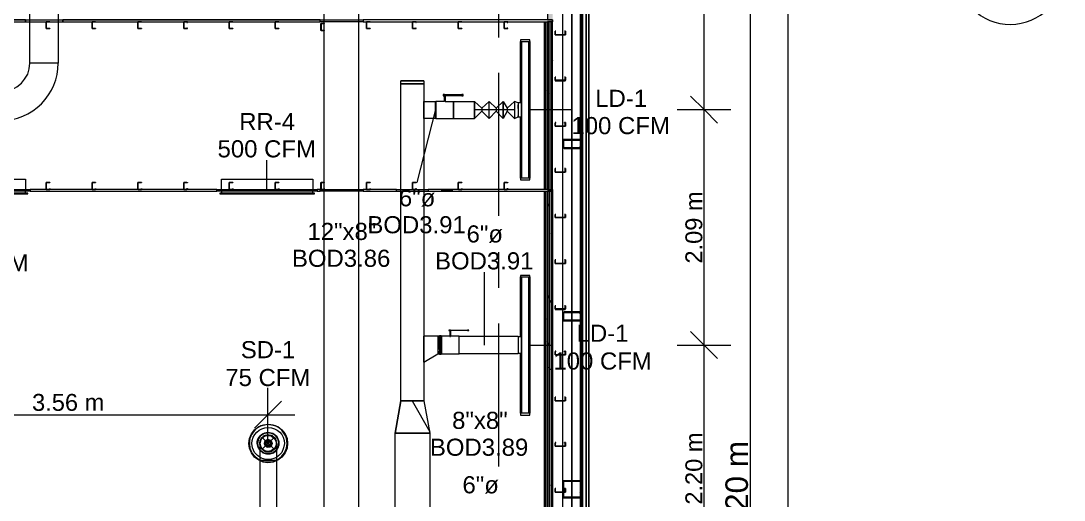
# Model space of a CAD drawing. Header units: metres. Extents: x -2 to 237, y -8 to 52.
# Drawn here: x 53.97 to 63.22, y 19.74 to 24 of the extents above; entities that cross this region are included whole.
import ezdxf

# ---------------------------------------------------------------- set-up
doc = ezdxf.new("R2010")
doc.units = ezdxf.units.M
doc.layers.add('HVAC - Ductos', color=5, linetype='Continuous', lineweight=0)
doc.layers.add('PDF3_Text', color=7, linetype='Continuous', lineweight=0)
doc.layers.add('PDF3_Geometry', color=7, linetype='Continuous', lineweight=0, true_color=0xaaaaaa)
doc.layers.add('PDF3_Solid Fills', color=7, linetype='Continuous', lineweight=0, true_color=0xffffff)
doc.styles.add('PDF Helvetica', font='')
doc.styles.get('PDF Helvetica').set_extended_font_data('Helvetica')

msp = doc.modelspace()

# ---------------------------------------------------------------- hatches: boundary and pattern name
at = {"layer": 'PDF3_Solid Fills', "lineweight": 0, "transparency": 33554559}
h = msp.add_hatch(color=256, dxfattribs=at)
h.paths.add_polyline_path([(58.6399, 35.7008), (58.6537, 35.7008), (58.6537, 47.8834), (58.6399, 47.8834)])
h.paths.add_polyline_path([(58.6399, 24.0086), (58.6537, 24.0086), (58.6537, 34.1699), (58.6399, 34.1699)])
h.paths.add_polyline_path([(58.6399, 22.5006), (58.6537, 22.5006), (58.6537, 23.9902), (58.6399, 23.9902)])
h.paths.add_polyline_path([(58.6537, 22.4869), (58.6399, 22.4869), (58.6399, 10.1851), (58.6537, 10.1851)])
h.paths.add_polyline_path([(58.6399, 34.1837), (58.6537, 34.1837), (58.6537, 35.6871), (58.6399, 35.6871)])
h = msp.add_hatch(color=256, dxfattribs=at)
h.paths.add_polyline_path([(58.6537, 35.7008), (58.6721, 35.7008), (58.6721, 47.8972), (58.6537, 47.8972)])
h.paths.add_polyline_path([(58.6537, 24.0086), (58.6721, 24.0086), (58.6721, 34.1699), (58.6537, 34.1699)])
h.paths.add_polyline_path([(58.6537, 22.5006), (58.6721, 22.5006), (58.6721, 23.9902), (58.6537, 23.9902)])
h.paths.add_polyline_path([(58.6721, 22.4869), (58.6537, 22.4869), (58.6537, 10.1714), (58.6721, 10.1714)])
h.paths.add_polyline_path([(58.6537, 34.1837), (58.6721, 34.1837), (58.6721, 35.6871), (58.6537, 35.6871)])
h = msp.add_hatch(color=256, dxfattribs=at)
h.paths.add_polyline_path([(58.6858, 35.7008), (58.6858, 47.9155), (58.6721, 47.9155), (58.6721, 35.7008)])
h.paths.add_polyline_path([(58.6858, 22.4869), (58.6721, 22.4869), (58.6721, 10.1576), (58.6858, 10.1576)])
h.paths.add_polyline_path([(58.6858, 23.9902), (58.6721, 23.9902), (58.6721, 22.5006), (58.6858, 22.5006)])
h.paths.add_polyline_path([(58.6858, 34.1699), (58.6721, 34.1699), (58.6721, 24.0086), (58.6858, 24.0086)])
h.paths.add_polyline_path([(58.6858, 35.6871), (58.6721, 35.6871), (58.6721, 34.1837), (58.6858, 34.1837)])
h = msp.add_hatch(color=256, dxfattribs=at)
h.paths.add_polyline_path([(58.7866, 22.8719), (58.9241, 22.8673), (58.9241, 22.8719)])
h.paths.add_polyline_path([(58.7821, 22.8765), (58.7866, 22.8719), (58.7866, 22.8765)])
h.paths.add_polyline_path([(58.7821, 22.9361), (58.7775, 22.9361), (58.7775, 22.8765)])
h.paths.add_polyline_path([(58.7821, 22.9452), (58.9333, 22.9406), (58.9333, 22.9452)])
h.paths.add_polyline_path([(58.9287, 22.8765), (58.9241, 22.8765), (58.9287, 22.8719)])
h.paths.add_polyline_path([(58.9333, 22.9361), (58.9287, 22.9361), (58.9287, 22.8765), (58.9333, 22.936)])
msp.add_hatch(color=256, dxfattribs=at).paths.add_polyline_path([(58.7775, 21.3457), (58.7821, 21.4052), (58.7866, 21.4098), (58.9241, 21.4098), (58.9287, 21.4052), (58.9241, 21.3457), (58.7821, 21.3411), (58.9287, 21.3365), (58.9287, 21.3411), (58.9333, 21.4097), (58.9333, 21.4098), (58.9287, 21.4144), (58.7821, 21.4144), (58.7775, 21.4098)])
h = msp.add_hatch(color=256, dxfattribs=at)
h.paths.add_polyline_path([(58.7866, 19.769), (58.9241, 19.7644), (58.9241, 19.769)])
h.paths.add_polyline_path([(58.7821, 19.7735), (58.7866, 19.769), (58.7866, 19.7735)])
h.paths.add_polyline_path([(58.7821, 19.9065), (58.7775, 19.9065), (58.7775, 19.7735)])
h.paths.add_polyline_path([(58.7821, 19.9156), (58.9333, 19.9111), (58.9333, 19.9156)])
h.paths.add_polyline_path([(58.9287, 19.7735), (58.9241, 19.7735), (58.9287, 19.769)])
h.paths.add_polyline_path([(58.9333, 19.9065), (58.9287, 19.9065), (58.9287, 19.7735), (58.9333, 19.9063)])

# ---------------------------------------------------------------- linework, layer by layer
at = {"layer": 'HVAC - Ductos', "color": 252, "lineweight": 0, "true_color": 0x939598}
for points in [[(60.0287, 10.4051), (60.0287, 11.6885), (60.0287, 13.0405), (60.0287, 14.7502), (60.0287, 16.7669), (60.0287, 18.9256), (60.0287, 21.121), (60.0287, 23.2111), (60.0287, 25.819), (60.0287, 28.019), (60.0287, 30.2145), (60.0287, 32.2129), (60.0287, 34.9629), (60.0287, 36.9658), (60.0287, 39.3492), (60.0287, 40.2154), (60.0287, 41.5996), (60.0287, 45.0418), (60.0287, 47.6818)], [(60.4412, 10.4051), (60.4412, 15.2405), (60.4412, 24.444), (60.4412, 33.6429), (60.4412, 42.8417), (60.4412, 47.6818)], [(60.7758, 10.4051), (60.7758, 47.6818)], [(59.9095, 23.3302), (60.0287, 23.2111), (60.1479, 23.0919)], [(59.7904, 23.2111), (60.0287, 23.2111), (60.267, 23.2111)], [(59.9095, 21.2402), (60.0287, 21.121), (60.1479, 21.0019)], [(59.7904, 21.121), (60.0287, 21.121), (60.267, 21.121)]]:
    msp.add_lwpolyline(points, dxfattribs=at)
at = {"layer": 'HVAC - Ductos', "lineweight": 0}
for points in [[(54.2995, 23.6236), (54.0474, 23.6236), (54.0474, 29.88), (54.2995, 29.88)], [(56.9624, 26.832), (56.9624, 18.3435), (56.6599, 18.3435), (56.6599, 26.832)], [(58.4841, 23.8299), (58.4017, 23.8299), (58.4017, 23.8161), (58.4841, 23.8161)], [(58.4108, 22.6015), (58.4108, 23.8161), (58.4108, 22.6015), (58.4108, 23.8161), (58.4704, 23.8161), (58.4704, 22.6015)], [(57.3383, 20.6261), (57.3383, 23.4402), (57.5445, 23.4402), (57.5445, 20.6261)], [(57.8791, 23.344), (57.8837, 23.344), (57.8883, 23.344), (57.8929, 23.344), (57.8883, 23.344), (57.8837, 23.344)], [(57.8791, 23.3348), (57.8837, 23.3348), (57.8883, 23.3348), (57.8929, 23.3348), (57.8883, 23.3348), (57.8837, 23.3348)], [(57.9937, 23.2844), (57.9937, 23.2753), (57.9937, 23.2615), (57.9937, 23.2478), (57.9937, 23.2294), (57.9937, 23.2111), (57.9937, 23.1882), (57.9937, 23.1698), (57.9937, 23.1561), (57.9937, 23.1423), (57.9937, 23.1378), (57.9937, 23.1332), (57.9937, 23.1378), (57.9937, 23.1423), (57.9937, 23.1561), (57.9937, 23.1698), (57.9937, 23.1882), (57.9937, 23.2111), (57.9937, 23.2294), (57.9937, 23.2478), (57.9937, 23.2615), (57.9937, 23.2753)], [(58.4841, 22.5877), (58.4841, 22.6015), (58.4017, 22.6015), (58.4017, 22.5877)], [(53.887, 22.4915), (54.0061, 22.4915)], [(55.757, 22.4915), (55.8761, 22.4915)], [(55.9587, 22.4915), (56.1145, 22.4915)], [(56.197, 22.4915), (56.3529, 22.4915)], [(56.4353, 22.4915), (56.5545, 22.4915)], [(58.4841, 21.7398), (58.4017, 21.7398), (58.4017, 21.7261), (58.4841, 21.7261)], [(58.4108, 20.5161), (58.4108, 21.7261), (58.4108, 20.5161), (58.4108, 21.7261), (58.4704, 21.7261), (58.4704, 20.5161)], [(57.9295, 21.254), (57.9341, 21.254), (57.9387, 21.254), (57.9433, 21.254), (57.9387, 21.254), (57.9341, 21.254)], [(57.9295, 21.2494), (57.9341, 21.2494), (57.9387, 21.2494), (57.9433, 21.2494), (57.9387, 21.2494), (57.9341, 21.2494)], [(58.4108, 21.0477), (58.4108, 21.0569), (58.4108, 21.0661), (58.4108, 21.0844), (58.4108, 21.1027), (58.4108, 21.121), (58.4108, 21.1394), (58.4108, 21.1577), (58.4108, 21.1715), (58.4108, 21.1853), (58.4108, 21.1944), (58.3787, 21.1944), (58.3787, 21.1853), (58.3787, 21.1715), (58.3787, 21.1577), (58.3787, 21.1394), (58.3787, 21.121), (58.3787, 21.1027), (58.3787, 21.0844), (58.3787, 21.0661), (58.3787, 21.0569), (58.3787, 21.0477)], [(58.4841, 20.4977), (58.4841, 20.5161), (58.4017, 20.5161), (58.4017, 20.4977)], [(56.2337, 20.2273), (56.2245, 20.209), (56.2153, 20.1952), (56.197, 20.1815), (56.1833, 20.1769), (56.1603, 20.1723), (56.142, 20.1769), (56.1237, 20.1815), (56.1099, 20.1952), (56.0962, 20.209), (56.0916, 20.2273), (56.087, 20.2457), (56.0916, 20.264), (56.0962, 20.2823), (56.1099, 20.3006), (56.1237, 20.3098), (56.142, 20.319), (56.1603, 20.319), (56.1833, 20.319), (56.197, 20.3098), (56.2153, 20.3006), (56.2245, 20.2823), (56.2337, 20.264), (56.2337, 20.2457)], [(56.1329, 20.264), (56.1283, 20.2457), (56.1329, 20.264), (56.1466, 20.2777), (56.1603, 20.2823), (56.1787, 20.2777), (56.1925, 20.264), (56.197, 20.2457), (56.1925, 20.264), (56.1787, 20.2777), (56.1603, 20.2823), (56.1466, 20.2777)], [(56.142, 20.264), (56.1374, 20.2457), (56.142, 20.264), (56.1557, 20.2731), (56.1695, 20.2731), (56.1833, 20.264), (56.1879, 20.2457), (56.1833, 20.264), (56.1695, 20.2685), (56.1557, 20.2685)], [(57.5949, 20.3373), (57.5949, 17.9677), (57.2879, 17.9677), (57.2879, 20.3373)], [(56.0641, 20.2457), (56.0733, 20.2135), (56.087, 20.1906), (56.0733, 20.2135)], [(56.0916, 20.1861), (56.1145, 20.1677), (56.1466, 20.154), (56.1787, 20.154), (56.2107, 20.1677), (56.2337, 20.1861), (56.2383, 20.1952), (56.2337, 20.1861), (56.2107, 20.1677), (56.1787, 20.154), (56.1466, 20.154), (56.1145, 20.1677), (56.0916, 20.1861), (56.087, 20.1952)], [(56.2383, 20.1861), (56.2107, 20.1631), (56.1787, 20.154), (56.1466, 20.154), (56.1145, 20.1631), (56.087, 20.1861), (56.087, 20.1906), (56.087, 20.1861), (56.1145, 20.1631), (56.1466, 20.154), (56.1787, 20.154), (56.2107, 20.1631), (56.2383, 20.1861), (56.2383, 20.1906)], [(56.1925, 20.2319), (56.197, 20.2457), (56.1925, 20.2319), (56.1787, 20.2181), (56.1603, 20.2135), (56.1466, 20.2181), (56.1329, 20.2319), (56.1283, 20.2457), (56.1329, 20.2319), (56.1466, 20.2181), (56.1603, 20.2135), (56.1787, 20.2181)], [(56.1833, 20.2319), (56.1879, 20.2457), (56.1833, 20.2319), (56.1695, 20.2227), (56.1557, 20.2227), (56.142, 20.2319), (56.1374, 20.2457), (56.142, 20.2319), (56.1557, 20.2227), (56.1695, 20.2227)], [(56.1787, 20.2319), (56.1603, 20.2273), (56.1466, 20.2319), (56.142, 20.2457), (56.1466, 20.2594), (56.1603, 20.2685), (56.1787, 20.2594), (56.1833, 20.2457)], [(56.1603, 20.2503), (56.1557, 20.2457), (56.1603, 20.2548), (56.1649, 20.2548), (56.1695, 20.2457), (56.1649, 20.2503)], [(56.1649, 20.2411), (56.1695, 20.2457), (56.1649, 20.2411), (56.1603, 20.2411), (56.1557, 20.2457), (56.1603, 20.2411)]]:
    msp.add_lwpolyline(points, close=True, dxfattribs=at)
for points in [[(58.4017, 23.8161), (58.4017, 23.2707), (58.4017, 23.8161), (58.4199, 23.8161), (58.4291, 23.8161)], [(58.4154, 23.8161), (58.4199, 23.8161), (58.4245, 23.8161)], [(58.4521, 23.8161), (58.4612, 23.8161), (58.4795, 23.8161), (58.4841, 23.8161), (58.4841, 22.6015), (58.4795, 22.6015), (58.4612, 22.6015), (58.4521, 22.6015)], [(58.4566, 23.8161), (58.4612, 23.8161), (58.4658, 23.8161)], [(58.4795, 22.6015), (58.4795, 23.8161)], [(53.7907, 23.3669), (53.8411, 23.3761), (53.8916, 23.3898), (53.9328, 23.4128), (53.9741, 23.4448), (54.0016, 23.4815), (54.0291, 23.5273), (54.0428, 23.5732), (54.0474, 23.6236)], [(54.2995, 23.6236), (54.0474, 23.6236)], [(57.5445, 23.4678), (57.5445, 23.4402), (57.3383, 23.4402), (57.3383, 23.4678)], [(57.3383, 23.4678), (57.5445, 23.4678), (57.3383, 23.4678)], [(57.7279, 23.3348), (57.7233, 23.3348), (57.7233, 23.2844), (57.6499, 23.2844), (57.6499, 23.2753), (57.6499, 23.2615), (57.6499, 23.2478), (57.6499, 23.2294), (57.6499, 23.2111), (57.6499, 23.1882), (57.6499, 23.1698), (57.6499, 23.1561), (57.6499, 23.1423), (57.6499, 23.1378), (57.6499, 23.1332), (57.6453, 23.1332), (57.5445, 23.1332), (57.5445, 23.1378), (57.5445, 23.1423), (57.5445, 23.1561), (57.5445, 23.1698), (57.5445, 23.1882), (57.5445, 23.2111), (57.5445, 23.2294), (57.5445, 23.2478), (57.5445, 23.2615), (57.5445, 23.2753), (57.5445, 23.2844), (57.6453, 23.2844), (57.6453, 23.2753), (57.6453, 23.2615), (57.6453, 23.2478), (57.6453, 23.2294), (57.6453, 23.2111), (57.6453, 23.1882), (57.6453, 23.1698), (57.6453, 23.1561), (57.6453, 23.1423), (57.6453, 23.1378), (57.6453, 23.1332), (57.6453, 23.1378), (57.6453, 23.1332), (57.6453, 23.1378), (57.6453, 23.1423), (57.6453, 23.1561), (57.6453, 23.1698), (57.6453, 23.1882), (57.6453, 23.2111), (57.6453, 23.2294), (57.6453, 23.2478), (57.6453, 23.2615), (57.6453, 23.2753), (57.6453, 23.2844), (57.6499, 23.2844), (57.6499, 23.2753), (57.6499, 23.2615), (57.6499, 23.2478), (57.6499, 23.2294), (57.6499, 23.2111), (57.6499, 23.1882), (57.6499, 23.1698), (57.6499, 23.1561), (57.6499, 23.1423), (57.6499, 23.1378), (57.6499, 23.1332), (57.6499, 23.1378), (57.6499, 23.1332), (57.8058, 23.1332), (57.8058, 23.1378), (57.8058, 23.1423), (57.8058, 23.1561), (57.8058, 23.1698), (57.8058, 23.1882), (57.8058, 23.2111), (57.8058, 23.2294), (57.8058, 23.2478), (57.8058, 23.2615), (57.8058, 23.2753), (57.8058, 23.2844), (57.9937, 23.2844), (57.9937, 23.1332), (58.0579, 23.1973), (58.1221, 23.1332), (58.1221, 23.2844), (58.0579, 23.2248)], [(57.7141, 23.344), (57.7141, 23.3348)], [(57.7279, 23.344), (57.7233, 23.344), (57.7187, 23.344), (57.7141, 23.344), (57.7187, 23.344), (57.7233, 23.344), (57.7279, 23.344), (57.8791, 23.344)], [(57.8791, 23.3348), (57.7279, 23.3348), (57.7233, 23.3348), (57.7187, 23.3348), (57.7141, 23.3348), (57.7187, 23.3348), (57.7233, 23.3348)], [(57.7325, 23.3348), (57.7325, 23.2844), (57.8058, 23.2844), (57.8058, 23.2753), (57.8058, 23.2615), (57.8058, 23.2478), (57.8058, 23.2294), (57.8058, 23.2111), (57.8058, 23.1882), (57.8058, 23.1698), (57.8058, 23.1561), (57.8058, 23.1423), (57.8058, 23.1378), (57.8058, 23.1332), (57.9937, 23.1332), (57.9937, 23.2844), (58.0579, 23.2248), (58.0579, 23.1973)], [(57.8929, 23.3348), (57.8929, 23.344)], [(57.7279, 23.2844), (57.7233, 23.2844)], [(58.1862, 23.2248), (58.2458, 23.2844), (58.2458, 23.1332), (58.1862, 23.1973), (58.1221, 23.1332), (58.1221, 23.2844), (58.1862, 23.2248), (58.1862, 23.1973)], [(58.2825, 23.2248), (58.3466, 23.2844), (58.3466, 23.1332), (58.2825, 23.1973), (58.2458, 23.1332), (58.2458, 23.2844), (58.2825, 23.2248), (58.2825, 23.1973)], [(58.3466, 23.2844), (58.3466, 23.2799), (58.3466, 23.2615), (58.3466, 23.2386), (58.3466, 23.2111), (58.3466, 23.179), (58.3466, 23.1561), (58.3466, 23.1378), (58.3466, 23.1332), (58.3787, 23.1469), (58.4108, 23.1469)], [(58.3787, 23.2707), (58.3466, 23.2844), (58.3466, 23.2799), (58.3466, 23.2615), (58.3466, 23.2386), (58.3466, 23.2111), (58.3466, 23.179), (58.3466, 23.1561), (58.3466, 23.1378), (58.3466, 23.1332)], [(58.4108, 23.1515), (58.4108, 23.1561), (58.4108, 23.1652), (58.4108, 23.179), (58.4108, 23.1928), (58.4108, 23.2111), (58.4108, 23.2248), (58.4108, 23.2386), (58.4108, 23.2523), (58.4108, 23.2615), (58.4108, 23.2707), (58.3787, 23.2707), (58.3787, 23.2615)], [(58.3787, 23.2661), (58.3787, 23.2523), (58.3787, 23.234), (58.3787, 23.2111), (58.3787, 23.1836), (58.3787, 23.1652), (58.3787, 23.1515), (58.3787, 23.1469)], [(58.3787, 23.2202), (58.3787, 23.2248), (58.3787, 23.2386), (58.3787, 23.2523)], [(57.6453, 23.2111), (57.4803, 22.5648)], [(57.9937, 23.2111), (58.0487, 23.2111), (58.0991, 23.2111), (58.1495, 23.2111), (58.1908, 23.2111), (58.2183, 23.2111), (58.2366, 23.2111), (58.2504, 23.2111), (58.2458, 23.2111), (58.2412, 23.2111), (58.2458, 23.2111), (58.2549, 23.2111), (58.2733, 23.2111), (58.3054, 23.2111), (58.3466, 23.2111)], [(58.2549, 23.2111), (58.2504, 23.2111), (58.2549, 23.2111)], [(58.3787, 23.1515), (58.3787, 23.1561)], [(58.4291, 22.6015), (58.4199, 22.6015), (58.4017, 22.6015), (58.4017, 23.1469), (58.4017, 22.6015)], [(58.4841, 23.2111), (58.8508, 23.2111)], [(56.1511, 22.4915), (56.1511, 22.7619)], [(54.0245, 22.4686), (54.0107, 22.4686), (54.0107, 22.4915), (53.1995, 22.4915), (53.1995, 22.5923), (54.0107, 22.5923), (54.0107, 22.4915), (53.1995, 22.4915), (53.1995, 22.4686), (53.1857, 22.4686), (53.1857, 22.464), (54.0291, 22.464), (54.0291, 22.4686), (53.1857, 22.4686)], [(56.5729, 22.4686), (56.5591, 22.4686), (56.5591, 22.4915), (55.7479, 22.4915), (55.7479, 22.5923), (56.5591, 22.5923), (56.5591, 22.4915), (55.7479, 22.4915), (55.7479, 22.4686), (55.7341, 22.4686), (55.7341, 22.464), (56.5729, 22.464), (56.5729, 22.4686), (55.7341, 22.4686)], [(58.4245, 22.6015), (58.4199, 22.6015), (58.4154, 22.6015)], [(58.4658, 22.6015), (58.4612, 22.6015), (58.4566, 22.6015)], [(53.2087, 22.464), (54.0016, 22.464)], [(55.757, 22.464), (56.5499, 22.464)], [(58.0808, 21.121), (58.0808, 21.7673)], [(58.4017, 21.7261), (58.4017, 21.1944), (58.4017, 21.7261), (58.4199, 21.7261), (58.4291, 21.7261)], [(58.4154, 21.7261), (58.4199, 21.7261), (58.4245, 21.7261)], [(58.4521, 21.7261), (58.4612, 21.7261), (58.4795, 21.7261), (58.4841, 21.7261), (58.4841, 20.5161), (58.4795, 20.5161), (58.4612, 20.5161), (58.4521, 20.5161)], [(58.4566, 21.7261), (58.4612, 21.7261), (58.4658, 21.7261)], [(58.4795, 20.5161), (58.4795, 21.7261)], [(57.6683, 21.199), (57.5445, 21.199), (57.5445, 21.1898), (57.5445, 21.1761), (57.5445, 21.1486), (57.5445, 21.121), (57.5445, 21.0431), (57.5445, 21.0156), (57.5445, 20.9927), (57.5445, 20.9744), (57.5445, 20.9698), (57.6683, 21.0431)], [(57.5445, 20.9698), (57.5445, 20.9744), (57.5445, 20.9927), (57.5445, 21.0156), (57.5445, 21.0431), (57.5445, 21.121), (57.5445, 21.1486), (57.5445, 21.1761), (57.5445, 21.1898), (57.5445, 21.199)], [(57.6821, 21.1853), (57.6821, 21.1944), (57.6821, 21.199), (57.6683, 21.199), (57.6683, 21.1944), (57.6683, 21.1853), (57.6683, 21.1761), (57.6683, 21.1577), (57.6683, 21.1394), (57.6683, 21.121), (57.6683, 21.1027), (57.6683, 21.0844), (57.6683, 21.0661), (57.6683, 21.0569), (57.6683, 21.0477), (57.6683, 21.0431), (57.6821, 21.0431), (57.6821, 21.0477), (57.6821, 21.0569)], [(57.6821, 21.199), (57.6821, 21.2036), (57.6821, 21.199), (57.6821, 21.1944), (57.6821, 21.1807), (57.6821, 21.1623), (57.6821, 21.144), (57.6821, 21.121), (57.6821, 21.0981), (57.6821, 21.0799), (57.6821, 21.0615), (57.6821, 21.0477), (57.6821, 21.0431), (57.6821, 21.0386), (57.6958, 21.0386), (57.6958, 21.0431), (57.6958, 21.0477), (57.6958, 21.0431), (57.6958, 21.0477), (57.6958, 21.0569), (57.6958, 21.0661), (57.6958, 21.0844), (57.6958, 21.1027), (57.6958, 21.121), (57.6958, 21.1394), (57.6958, 21.1577), (57.6958, 21.1761), (57.6958, 21.1853), (57.6958, 21.1944), (57.6958, 21.199)], [(57.6958, 21.2036), (57.6821, 21.2036)], [(57.7783, 21.2494), (57.7737, 21.2494), (57.7737, 21.199), (57.7003, 21.199), (57.7003, 21.1944), (57.7003, 21.199), (57.7003, 21.1944), (57.7003, 21.1853), (57.7003, 21.1761), (57.7003, 21.1577), (57.7003, 21.1394), (57.7003, 21.121), (57.7003, 21.1027), (57.7003, 21.0844), (57.7003, 21.0661), (57.7003, 21.0569), (57.7003, 21.0477), (57.7003, 21.0431), (57.7003, 21.0477), (57.7003, 21.0431), (57.7003, 21.0477), (57.7003, 21.0569), (57.7003, 21.0661), (57.7003, 21.0844), (57.7003, 21.1027), (57.7003, 21.121), (57.7003, 21.1394), (57.7003, 21.1577), (57.7003, 21.1761), (57.7003, 21.1853), (57.7003, 21.1944), (57.7003, 21.199), (57.6958, 21.199), (57.6958, 21.1944), (57.6958, 21.199), (57.6958, 21.2036), (57.6958, 21.199), (57.6958, 21.1944), (57.6958, 21.1807), (57.6958, 21.1623), (57.6958, 21.144), (57.6958, 21.121), (57.6958, 21.0981), (57.6958, 21.0799), (57.6958, 21.0615), (57.6958, 21.0477), (57.6958, 21.0431), (57.6958, 21.0386)], [(57.6958, 21.0431), (57.7003, 21.0431), (57.8562, 21.0431), (57.8562, 21.0477), (57.8562, 21.0569), (57.8562, 21.0661), (57.8562, 21.0844), (57.8562, 21.1027), (57.8562, 21.121), (57.8562, 21.1394), (57.8562, 21.1577), (57.8562, 21.1761), (57.8562, 21.1853), (57.8562, 21.1944), (57.8562, 21.199), (58.3787, 21.199), (58.3787, 21.1944)], [(57.7645, 21.254), (57.7645, 21.2494)], [(57.7783, 21.254), (57.7737, 21.254), (57.7691, 21.254), (57.7645, 21.254), (57.7691, 21.254), (57.7737, 21.254), (57.7783, 21.254), (57.9295, 21.254)], [(57.9295, 21.2494), (57.7783, 21.2494), (57.7737, 21.2494), (57.7691, 21.2494), (57.7645, 21.2494), (57.7691, 21.2494), (57.7737, 21.2494)], [(57.7783, 21.1944), (57.7737, 21.1944)], [(58.3787, 21.199), (58.3787, 21.1944), (58.3787, 21.1853), (58.3787, 21.1761), (58.3787, 21.1577), (58.3787, 21.1394), (58.3787, 21.121), (58.3787, 21.1027), (58.3787, 21.0844), (58.3787, 21.0661), (58.3787, 21.0569), (58.3787, 21.0477), (58.3787, 21.0431), (57.8562, 21.0431), (57.8562, 21.0477), (57.8562, 21.0569), (57.8562, 21.0661), (57.8562, 21.0844), (57.8562, 21.1027), (57.8562, 21.121), (57.8562, 21.1394), (57.8562, 21.1577), (57.8562, 21.1761), (57.8562, 21.1853), (57.8562, 21.1944), (57.8562, 21.199), (57.7829, 21.199), (57.7829, 21.2494)], [(57.9433, 21.2494), (57.9433, 21.254)], [(57.6683, 21.1531), (57.6683, 21.1486)], [(57.6821, 21.0799), (57.6821, 21.0844), (57.6821, 21.1027), (57.6821, 21.121), (57.6821, 21.1394), (57.6821, 21.1577), (57.6821, 21.1623), (57.6821, 21.1761), (57.6821, 21.1807)], [(58.4841, 21.121), (58.6904, 21.121)], [(57.6683, 21.0936), (57.6683, 21.089)], [(57.6821, 21.0615), (57.6821, 21.0661)], [(57.6821, 21.0431), (57.6821, 21.0386)], [(58.4291, 20.5161), (58.4199, 20.5161), (58.4017, 20.5161), (58.4017, 21.0477), (58.4017, 20.5161)], [(56.1603, 20.264), (56.1603, 20.5023), (56.1603, 20.7406)], [(56.1603, 20.4198), (56.1603, 20.7315)], [(56.2795, 20.6215), (56.1603, 20.5023), (56.0411, 20.3831)], [(57.3383, 20.6261), (57.2879, 20.3373), (57.3383, 20.6261)], [(57.3383, 20.6261), (57.5445, 20.6261)], [(57.4391, 20.6261), (57.5949, 20.3511)], [(57.5445, 20.6261), (57.5949, 20.3373)], [(57.5445, 20.6261), (57.5949, 20.3373)], [(48.7032, 20.5023), (52.6036, 20.5023), (56.3987, 20.5023)], [(58.4245, 20.5161), (58.4199, 20.5161), (58.4154, 20.5161)], [(58.4658, 20.5161), (58.4612, 20.5161), (58.4566, 20.5161)], [(56.2383, 20.2457), (56.2337, 20.2685), (56.2291, 20.2869), (56.2153, 20.3006), (56.2016, 20.3144), (56.1833, 20.319), (56.1603, 20.3235), (56.142, 20.319), (56.1237, 20.3144), (56.1191, 20.3098), (56.1099, 20.3006), (56.0962, 20.2869), (56.087, 20.2685), (56.087, 20.2457), (56.087, 20.2411), (56.087, 20.2457), (56.087, 20.2411), (56.087, 20.2227), (56.087, 20.1952), (56.087, 20.154), (56.087, 20.1127), (56.087, 20.0944), (56.0779, 20.099), (56.0411, 20.1265), (56.0137, 20.1631), (55.9953, 20.2044), (55.9907, 20.2457), (55.9953, 20.2915), (56.0137, 20.3327), (56.0411, 20.3694), (56.0779, 20.3969), (56.1191, 20.4107), (56.1603, 20.4198), (56.2062, 20.4107), (56.2475, 20.3969), (56.2841, 20.3694), (56.3116, 20.3327), (56.3299, 20.2915), (56.3345, 20.2457), (56.3299, 20.2044), (56.3116, 20.1631), (56.2841, 20.1265), (56.2475, 20.099), (56.2383, 20.0944), (56.2383, 20.1402), (56.2383, 20.1769), (56.2383, 20.209), (56.2383, 20.2365), (56.2383, 20.2457), (56.2383, 20.2411), (56.2383, 20.2457), (56.2337, 20.2685), (56.2291, 20.2869), (56.2153, 20.3006), (56.2016, 20.3144), (56.1833, 20.319), (56.1603, 20.3235), (56.142, 20.319), (56.1237, 20.3144), (56.1191, 20.3098), (56.1099, 20.3006), (56.0962, 20.2869), (56.087, 20.2685), (56.087, 20.2457)], [(56.0916, 20.2227), (56.087, 20.2457), (56.0916, 20.2731)], [(56.0962, 20.2181), (56.1099, 20.1952), (56.1329, 20.1815), (56.1099, 20.1952), (56.0962, 20.2181), (56.0916, 20.2457), (56.0962, 20.2731), (56.1099, 20.296), (56.1329, 20.3144), (56.1603, 20.319), (56.1879, 20.3144), (56.2107, 20.296), (56.2291, 20.2731), (56.2337, 20.2457), (56.2291, 20.2181), (56.2107, 20.1952), (56.1879, 20.1815), (56.1603, 20.1769), (56.1329, 20.1815)], [(56.0916, 20.2731), (56.0916, 20.2777)], [(56.0962, 20.2777), (56.1099, 20.3006), (56.1329, 20.3144)], [(56.1283, 20.3144), (56.1329, 20.319), (56.1374, 20.319)], [(56.1374, 20.3144), (56.1603, 20.319), (56.1879, 20.3144)], [(56.1879, 20.319), (56.1925, 20.319), (56.1925, 20.3144)], [(56.1925, 20.3144), (56.2153, 20.3006), (56.2291, 20.2777)], [(56.2291, 20.2777), (56.2337, 20.2777), (56.2337, 20.2731)], [(56.2291, 20.2731), (56.2337, 20.2457), (56.2291, 20.2227)], [(57.5949, 20.3373), (57.2879, 20.3373)], [(56.087, 20.2411), (56.087, 20.2273), (56.0962, 20.209), (56.1099, 20.1952), (56.1237, 20.1815), (56.142, 20.1723), (56.1603, 20.1723), (56.1833, 20.1723), (56.2016, 20.1815), (56.2153, 20.1952), (56.2291, 20.209), (56.2337, 20.2273), (56.2383, 20.2411)], [(56.0916, 20.2135), (56.0916, 20.2181)], [(56.1925, 20.1769), (56.1879, 20.1769), (56.1603, 20.1723), (56.1374, 20.1769), (56.1329, 20.1769), (56.1283, 20.1769)], [(56.2291, 20.2181), (56.2153, 20.1952), (56.1925, 20.1815)], [(56.2337, 20.2227), (56.2337, 20.2181), (56.2291, 20.2135)], [(56.2383, 20.1265), (56.2199, 20.1173), (56.1833, 20.1035), (56.142, 20.1035), (56.1007, 20.1173), (56.087, 20.1265)], [(56.087, 20.099), (56.1191, 20.0853), (56.1603, 20.0807), (56.2062, 20.0853), (56.2383, 20.099)], [(56.2383, 20.0944), (56.2062, 20.0807), (56.1603, 20.0761), (56.1191, 20.0807), (56.087, 20.0944)], [(56.2383, 18.5543), (56.2383, 20.0944), (56.2337, 20.0944), (56.2291, 20.0944), (56.2153, 20.0944), (56.2016, 20.0944), (56.1833, 20.0944), (56.1603, 20.0944), (56.142, 20.0944), (56.1237, 20.0944), (56.1099, 20.0944), (56.0962, 20.0944), (56.087, 20.0944), (56.087, 18.5543)], [(56.087, 20.0944), (56.0962, 20.0944), (56.1099, 20.0944), (56.1237, 20.0944), (56.142, 20.0944), (56.1603, 20.0944), (56.1833, 20.0944), (56.2016, 20.0944), (56.2153, 20.0944), (56.2291, 20.0944), (56.2337, 20.0944), (56.2383, 20.0944)]]:
    msp.add_lwpolyline(points, dxfattribs=at)
for points in [[(56.2383, 20.099), (56.2475, 20.1035), (56.2795, 20.1311), (56.307, 20.1631), (56.3253, 20.2044), (56.3299, 20.2457, 1.013409), (55.9953, 20.2457), (55.9999, 20.2044), (56.0183, 20.1631), (56.0457, 20.1311), (56.0779, 20.1035), (56.087, 20.099)], [(56.087, 20.1265), (56.0687, 20.1402), (56.0411, 20.1677), (56.0229, 20.209), (56.0183, 20.2457, -0.994113), (56.307, 20.2457), (56.2979, 20.209), (56.2841, 20.1677), (56.2566, 20.1402), (56.2383, 20.1265)]]:
    msp.add_lwpolyline(points, format="xyb", dxfattribs=at)
msp.add_lwpolyline([(56.2566, 20.2457, 1.010286), (56.0641, 20.2457, -1.389786), (56.2383, 20.1906), (56.252, 20.2135), (56.2566, 20.2457), (56.252, 20.2135), (56.2383, 20.1952, 1.403896), (56.0687, 20.2457), (56.0733, 20.2135), (56.087, 20.1952, -1.404469)], format="xyb", close=True, dxfattribs=at)
msp.add_arc((53.791, 23.6233), 0.5085, 269.96904, 0.03133, dxfattribs=at)
at = {"layer": 'PDF3_Geometry', "lineweight": 0}
for points in [[(44.8348, 23.9902), (44.8348, 23.9857), (45.261, 23.9857), (45.3756, 23.9857), (45.3756, 24.1094), (44.8348, 24.1094), (44.8348, 34.0599), (45.3206, 34.0599), (45.3206, 34.1699), (58.6399, 34.1699), (58.6399, 24.0086), (57.0037, 24.0086), (57.0037, 23.9902), (58.6399, 23.9902), (58.6399, 22.5006), (57.5812, 22.5006), (57.5812, 22.4869), (58.6399, 22.4869), (58.6399, 10.1851), (7.0265, 10.1851)], [(59.0066, 24.444), (59.0066, 22.9086), (59.0066, 24.444)], [(58.7775, 21.4419), (58.7775, 21.8452), (58.7775, 22.2532), (58.7775, 22.6565), (58.7775, 23.0644), (58.7775, 23.4678), (58.7775, 23.8756), (58.7775, 24.279)], [(58.2045, 24.169), (58.2045, 23.8528)], [(45.4077, 24.0086), (45.7882, 24.0086), (54.0107, 24.0086), (54.0107, 23.9902), (54.3407, 23.9902), (54.3407, 24.0086)], [(54.0107, 24.0086), (54.3407, 24.0086), (56.6233, 24.0086), (57.0037, 24.0086), (57.0037, 23.9902), (56.6233, 23.9902), (56.6233, 24.0086)], [(58.6399, 22.5006), (58.6537, 22.5006), (58.6721, 22.5006), (58.6858, 22.5006), (58.6858, 22.4869), (58.6858, 22.5006), (58.6858, 23.9902), (58.6858, 24.0086), (58.6721, 24.0086), (58.6537, 24.0086), (58.6399, 24.0086), (57.0037, 24.0086)], [(58.6216, 22.5006), (58.6216, 23.9902)], [(58.6216, 23.9902), (58.6216, 22.5006)], [(58.6216, 23.9902), (58.6216, 22.5006)], [(58.6216, 22.5006), (58.6216, 23.9902)], [(58.6216, 23.9902), (58.6216, 22.5006)], [(58.6216, 22.5006), (58.6216, 23.9902)], [(58.6399, 24.0086), (58.6858, 24.0086), (58.6858, 23.9902), (58.6721, 23.9902), (58.6537, 23.9902), (58.6399, 23.9902)], [(58.6537, 22.5006), (58.6537, 23.9902)], [(58.6721, 22.5006), (58.6721, 23.9902)], [(58.2045, 23.5365), (58.2045, 22.2669)], [(58.7775, 23.4723), (58.7958, 23.4723), (58.7958, 23.4998), (58.7912, 23.4998), (58.8004, 23.4998), (58.8004, 23.4723), (58.7958, 23.4678), (58.7775, 23.4678)], [(58.8554, 22.8673), (58.7866, 22.8673), (58.7821, 22.8719), (58.7775, 22.8765), (58.7775, 22.9361), (58.7821, 22.9406)], [(58.7821, 22.9452), (58.7866, 22.9452), (58.8554, 22.9452)], [(58.8554, 22.9406), (58.7866, 22.9406), (58.7821, 22.9406), (58.7821, 22.9361), (58.7821, 22.8765), (58.7866, 22.8765), (58.7866, 22.8719), (58.8554, 22.8719)], [(58.8417, 22.8673), (58.8462, 22.8719)], [(58.9149, 22.9406), (58.9195, 22.9452)], [(59.0066, 22.8719), (59.0066, 22.9452)], [(53.1628, 22.5006), (54.052, 22.5006), (54.052, 22.4869), (55.7066, 22.4869), (55.7066, 22.5006), (56.5957, 22.5006), (56.5957, 22.4869), (56.6233, 22.4869), (56.6233, 22.5006), (57.0037, 22.5006), (57.0037, 22.4869), (57.3016, 22.4869), (57.5812, 22.4869)], [(57.3016, 22.4869), (57.3016, 22.5006), (57.5812, 22.5006), (57.5812, 22.4869), (58.6399, 22.4869), (58.6537, 22.4869), (58.6721, 22.4869), (58.6858, 22.4869), (58.6399, 22.4869)], [(58.6537, 22.4869), (58.6537, 10.1851), (58.6537, 10.1714), (7.0265, 10.1714)], [(54.052, 22.4869), (53.1628, 22.4869)], [(56.5957, 22.4869), (55.7066, 22.4869)], [(57.0037, 22.4869), (56.6233, 22.4869)], [(58.6858, 22.4869), (58.6858, 10.1851), (58.6858, 10.153), (58.6858, 10.1393), (58.3604, 10.1393), (57.9571, 10.1393), (57.5491, 10.1393), (57.1457, 10.1393)], [(58.6721, 22.4869), (58.6721, 10.1851), (58.6721, 10.1714), (58.6721, 10.1622), (58.6721, 10.153), (58.3604, 10.153), (57.9571, 10.153)], [(58.6216, 22.4869), (58.6216, 15.3414)], [(58.6262, 15.3414), (58.6216, 22.4869)], [(58.6216, 22.4869), (58.6262, 15.3414)], [(58.6216, 15.3414), (58.6216, 22.4869)], [(58.2045, 21.946), (58.2045, 21.6299)], [(58.7775, 21.4419), (58.7958, 21.4419), (58.7958, 21.4694), (58.7912, 21.4694), (58.8004, 21.4694), (58.8004, 21.4419), (58.7958, 21.4373), (58.7775, 21.4373)], [(58.7775, 19.4115), (58.7775, 19.8148), (58.7775, 20.2227), (58.7775, 20.6261), (58.7775, 21.034), (58.7775, 21.4373)], [(58.8554, 21.3411), (58.7866, 21.3411), (58.7821, 21.3411), (58.7775, 21.3457), (58.7775, 21.4052), (58.7821, 21.4098), (58.7866, 21.4144), (58.8554, 21.4144)], [(58.8554, 21.4098), (58.7866, 21.4098), (58.7866, 21.4052), (58.7821, 21.4052), (58.7821, 21.3457)], [(58.8874, 21.4098), (58.892, 21.4144)], [(59.0066, 21.3365), (59.0066, 21.4144)], [(58.2045, 21.3136), (58.2045, 20.044)], [(58.8554, 21.3365), (58.7866, 21.3365), (58.7821, 21.3365)], [(58.8187, 21.3365), (58.8233, 21.3411)], [(58.9333, 19.9065), (58.9333, 21.3731), (58.9333, 19.8423), (58.9333, 18.3069), (58.9333, 19.7735)], [(58.7821, 19.769), (58.7775, 19.7735), (58.7775, 19.8148), (58.7775, 19.9065), (58.7821, 19.9111)], [(58.8554, 19.9156), (58.7866, 19.9156), (58.7821, 19.9156)], [(58.8554, 19.9111), (58.7866, 19.9111), (58.7821, 19.9111), (58.7821, 19.9065), (58.7821, 19.8148), (58.7821, 19.7735), (58.7866, 19.769), (58.8554, 19.769)], [(58.9012, 19.9111), (58.9058, 19.9156)], [(58.9287, 19.8148), (58.9333, 19.8194)], [(59.0066, 19.8057), (59.0066, 19.879)], [(58.7775, 19.7919), (58.7821, 19.7965)], [(58.7821, 19.7644), (58.7866, 19.7644), (58.8554, 19.7644)], [(58.8737, 19.7644), (58.8783, 19.769)]]:
    msp.add_lwpolyline(points, dxfattribs=at)
msp.add_lwpolyline([(62.747, 24.9207, 0.418084), (62.2698, 24.444, 0.414508), (62.747, 23.9674, 0.411084), (63.2234, 24.444, 0.41467)], format="xyb", close=True, dxfattribs=at)
for points in [[(58.9333, 24.444), (58.9333, 22.9086)], [(58.9425, 24.444), (58.9425, 22.9086)], [(58.9517, 24.444), (58.9517, 22.9086)], [(58.9837, 24.444), (58.9837, 22.9086)], [(58.8554, 22.9452), (58.8554, 24.3661)], [(54.0107, 24.0086), (45.7882, 24.0086), (45.7882, 23.9902), (54.0107, 23.9902)], [(54.1941, 23.9902), (54.1941, 23.9307), (54.2261, 23.9307), (54.2261, 23.9353), (54.2261, 23.9307), (54.1941, 23.9307), (54.1941, 23.9902), (54.2261, 23.9902)], [(54.2261, 23.9857), (54.2261, 23.9902)], [(56.6233, 24.0086), (54.3407, 24.0086), (54.3407, 23.9902), (56.6233, 23.9902)], [(54.6295, 23.9902), (54.602, 23.9902), (54.602, 23.9307), (54.6295, 23.9307), (54.6295, 23.9353), (54.6295, 23.9307), (54.602, 23.9307), (54.602, 23.9902), (54.6295, 23.9902), (54.6295, 23.9857)], [(55.0374, 23.9902), (55.0099, 23.9902), (55.0053, 23.9902), (55.0053, 23.9307), (55.0099, 23.9307), (55.0374, 23.9307), (55.0374, 23.9353), (55.0374, 23.9307), (55.0099, 23.9307), (55.0053, 23.9307), (55.0053, 23.9902), (55.0099, 23.9902), (55.0374, 23.9902), (55.0374, 23.9857)], [(55.4453, 23.9902), (55.4133, 23.9902), (55.4133, 23.9307), (55.4453, 23.9307), (55.4453, 23.9353), (55.4407, 23.9353), (55.4407, 23.9307), (55.4133, 23.9307), (55.4133, 23.9902), (55.4407, 23.9902), (55.4407, 23.9857), (55.4453, 23.9857)], [(55.8487, 23.9902), (55.8212, 23.9902), (55.8166, 23.9902), (55.8166, 23.9307), (55.8212, 23.9307), (55.8487, 23.9307), (55.8487, 23.9353), (55.8487, 23.9307), (55.8212, 23.9307), (55.8166, 23.9307), (55.8166, 23.9902), (55.8212, 23.9902), (55.8487, 23.9902), (55.8487, 23.9857)], [(56.2566, 23.9902), (56.2245, 23.9902), (56.2245, 23.9307), (56.2566, 23.9307), (56.2566, 23.9353), (56.2566, 23.9307), (56.2245, 23.9307), (56.2245, 23.9902), (56.2566, 23.9902), (56.2566, 23.9857)], [(56.6325, 23.9765), (56.6325, 23.9719), (56.6325, 23.9124), (56.6599, 23.9124), (56.6599, 23.9169), (56.6599, 23.9124), (56.6325, 23.9124), (56.6279, 23.9124), (56.6279, 23.9719), (56.6279, 23.9765), (56.6325, 23.9765), (56.6599, 23.9765)], [(56.6599, 23.9719), (56.6599, 23.9765)], [(57.0679, 23.9902), (57.0357, 23.9902), (57.0357, 23.9307), (57.0679, 23.9307), (57.0679, 23.9353), (57.0679, 23.9307), (57.0357, 23.9307), (57.0357, 23.9902), (57.0679, 23.9902), (57.0679, 23.9857)], [(57.4758, 23.9902), (57.4437, 23.9902), (57.4437, 23.9307), (57.4758, 23.9307), (57.4758, 23.9353), (57.4712, 23.9353), (57.4712, 23.9307), (57.4437, 23.9307), (57.4437, 23.9902), (57.4712, 23.9902), (57.4712, 23.9857), (57.4758, 23.9857)], [(57.8791, 23.9902), (57.8517, 23.9902), (57.8471, 23.9902), (57.8471, 23.9307), (57.8517, 23.9307), (57.8791, 23.9307), (57.8791, 23.9353), (57.8791, 23.9307), (57.8517, 23.9307), (57.8471, 23.9307), (57.8471, 23.9902), (57.8517, 23.9902), (57.8791, 23.9902), (57.8791, 23.9857)], [(58.2871, 23.9902), (58.2549, 23.9902), (58.2549, 23.9307), (58.2871, 23.9307), (58.2871, 23.9353), (58.2825, 23.9353), (58.2825, 23.9307), (58.2549, 23.9307), (58.2549, 23.9902), (58.2825, 23.9902), (58.2825, 23.9857), (58.2871, 23.9857)], [(58.6124, 23.9902), (58.6124, 22.5006)], [(58.6124, 23.9902), (58.6124, 22.5006)], [(58.6216, 23.9902), (58.6216, 22.5006)], [(58.6216, 23.9902), (58.6216, 22.5006)], [(58.6262, 22.5006), (58.6262, 23.9902)], [(58.7087, 23.9078), (58.7087, 23.8756), (58.7958, 23.8756), (58.8004, 23.8756), (58.8004, 23.9078), (58.7912, 23.9078), (58.7958, 23.9078), (58.7958, 23.8756), (58.7087, 23.8756), (58.7087, 23.9078), (58.7133, 23.9078)], [(58.7958, 23.8756), (58.7958, 23.9078), (58.7912, 23.9078), (58.8004, 23.9078), (58.8004, 23.8756), (58.7958, 23.8756), (58.7775, 23.8756)], [(58.7087, 23.4998), (58.7087, 23.4723), (58.7087, 23.4678), (58.7958, 23.4678), (58.8004, 23.4723), (58.8004, 23.4998), (58.7912, 23.4998), (58.7958, 23.4998), (58.7958, 23.4723), (58.7087, 23.4723), (58.7087, 23.4998), (58.7133, 23.4998)], [(58.7087, 23.0965), (58.7087, 23.0644), (58.7958, 23.0644), (58.8004, 23.0644), (58.8004, 23.0965), (58.7912, 23.0965), (58.7912, 23.0919), (58.7958, 23.0919), (58.7958, 23.0644), (58.7087, 23.0644), (58.7087, 23.0919), (58.7133, 23.0919), (58.7133, 23.0965)], [(58.7958, 23.0644), (58.7958, 23.0919), (58.7912, 23.0919), (58.7912, 23.0965), (58.8004, 23.0965), (58.8004, 23.0644), (58.7958, 23.0644), (58.7775, 23.0644)], [(58.9241, 22.8673), (58.9287, 22.8719), (58.9333, 22.8765), (58.9333, 22.9361), (58.9287, 22.9452), (58.9241, 22.9452), (58.7866, 22.9452), (58.7821, 22.9452), (58.7775, 22.9361), (58.7775, 22.8765), (58.7821, 22.8719), (58.7866, 22.8673)], [(58.9287, 22.9361), (58.9287, 22.8765), (58.9241, 22.8765), (58.9241, 22.8719), (58.7866, 22.8719), (58.7866, 22.8765), (58.7821, 22.8765), (58.7821, 22.9361), (58.7866, 22.9406), (58.9241, 22.9406)], [(58.8554, 22.9086), (58.8554, 22.9406)], [(58.8554, 22.8719), (58.8554, 22.9086)], [(58.8554, 21.4144), (58.8554, 22.8673)], [(58.9333, 22.9086), (58.9333, 21.3731)], [(58.9425, 22.9086), (58.9425, 21.3731)], [(58.9517, 22.9086), (58.9517, 21.3731)], [(58.9837, 22.9086), (58.9837, 21.3731)], [(59.0066, 19.8423), (59.0066, 21.3731), (59.0066, 22.9086), (59.0066, 21.3731), (59.0066, 19.8423), (59.0066, 18.3069)], [(58.7087, 22.6886), (58.7087, 22.6611), (58.7087, 22.6565), (58.7958, 22.6565), (58.8004, 22.6611), (58.8004, 22.6886), (58.7912, 22.6886), (58.7958, 22.6886), (58.7958, 22.6611), (58.7958, 22.6565), (58.7087, 22.6565), (58.7087, 22.6611), (58.7087, 22.6886), (58.7133, 22.6886)], [(58.7958, 22.6565), (58.7958, 22.6611), (58.7958, 22.6886), (58.7912, 22.6886), (58.8004, 22.6886), (58.8004, 22.6611), (58.8004, 22.6565), (58.7958, 22.6565), (58.7775, 22.6565)], [(55.7066, 22.5006), (54.052, 22.5006), (54.052, 22.4869), (55.7066, 22.4869)], [(54.1941, 22.5006), (54.1941, 22.5052), (54.1941, 22.5648), (54.2261, 22.5648), (54.2261, 22.5603), (54.2261, 22.5648), (54.1941, 22.5648), (54.1941, 22.5052), (54.1941, 22.5006), (54.2261, 22.5006)], [(54.2261, 22.5098), (54.2261, 22.5006)], [(54.602, 22.5006), (54.602, 22.5052), (54.602, 22.5648), (54.6295, 22.5648), (54.6295, 22.5603), (54.6295, 22.5648), (54.602, 22.5648), (54.602, 22.5052), (54.602, 22.5006), (54.6295, 22.5006)], [(54.6295, 22.5098), (54.6295, 22.5006)], [(55.0099, 22.5006), (55.0053, 22.5006), (55.0053, 22.5052), (55.0053, 22.5648), (55.0099, 22.5648), (55.0374, 22.5648), (55.0374, 22.5603), (55.0374, 22.5648), (55.0099, 22.5648), (55.0053, 22.5648), (55.0053, 22.5052), (55.0099, 22.5006), (55.0374, 22.5006)], [(55.0374, 22.5098), (55.0374, 22.5006)], [(55.4133, 22.5006), (55.4133, 22.5052), (55.4133, 22.5648), (55.4453, 22.5648), (55.4453, 22.5603), (55.4407, 22.5603), (55.4407, 22.5648), (55.4133, 22.5648), (55.4133, 22.5052), (55.4133, 22.5006), (55.4407, 22.5006), (55.4407, 22.5098), (55.4453, 22.5098), (55.4453, 22.5006)], [(55.8212, 22.5006), (55.8166, 22.5006), (55.8166, 22.5052), (55.8166, 22.5648), (55.8212, 22.5648), (55.8487, 22.5648), (55.8487, 22.5603), (55.8487, 22.5648), (55.8212, 22.5648), (55.8166, 22.5648), (55.8166, 22.5052), (55.8212, 22.5052), (55.8212, 22.5006), (55.8487, 22.5006)], [(55.8487, 22.5098), (55.8487, 22.5006)], [(56.2245, 22.5006), (56.2245, 22.5052), (56.2245, 22.5648), (56.2566, 22.5648), (56.2566, 22.5603), (56.2566, 22.5648), (56.2245, 22.5648), (56.2245, 22.5052), (56.2245, 22.5006), (56.2566, 22.5006)], [(56.2566, 22.5098), (56.2566, 22.5006)], [(56.6233, 22.5006), (56.5957, 22.5006), (56.5957, 22.4869), (56.6233, 22.4869)], [(56.6325, 22.5006), (56.6279, 22.5006), (56.6279, 22.5052), (56.6279, 22.5648), (56.6325, 22.5648), (56.6599, 22.5648), (56.6599, 22.5603), (56.6599, 22.5648), (56.6325, 22.5648), (56.6325, 22.5052), (56.6325, 22.5006), (56.6599, 22.5006)], [(56.6599, 22.5098), (56.6599, 22.5006)], [(57.3016, 22.5006), (57.0037, 22.5006), (57.0037, 22.4869), (57.3016, 22.4869)], [(57.0357, 22.5006), (57.0357, 22.5052), (57.0357, 22.5648), (57.0679, 22.5648), (57.0679, 22.5603), (57.0679, 22.5648), (57.0357, 22.5648), (57.0357, 22.5052), (57.0357, 22.5006), (57.0679, 22.5006)], [(57.0679, 22.5098), (57.0679, 22.5006)], [(57.4437, 22.5006), (57.4437, 22.5052), (57.4437, 22.5648), (57.4758, 22.5648), (57.4758, 22.5603), (57.4712, 22.5603), (57.4712, 22.5648), (57.4437, 22.5648), (57.4437, 22.5052), (57.4437, 22.5006), (57.4712, 22.5006), (57.4712, 22.5098), (57.4758, 22.5098), (57.4758, 22.5006)], [(57.6958, 22.5006), (57.7003, 22.5006), (57.7095, 22.5006), (57.7187, 22.5006), (57.7325, 22.5006), (57.7462, 22.5006), (57.7645, 22.5006), (57.7783, 22.5006), (57.7874, 22.5006), (57.7966, 22.5006), (57.8012, 22.5006), (57.7966, 22.5006), (57.7874, 22.5006), (57.7783, 22.5006), (57.7645, 22.5006), (57.7462, 22.5006), (57.7325, 22.5006), (57.7187, 22.5006), (57.7095, 22.5006), (57.7003, 22.5006)], [(57.8517, 22.5006), (57.8471, 22.5006), (57.8471, 22.5052), (57.8471, 22.5648), (57.8517, 22.5648), (57.8791, 22.5648), (57.8791, 22.5603), (57.8791, 22.5648), (57.8517, 22.5648), (57.8471, 22.5648), (57.8471, 22.5052), (57.8517, 22.5006), (57.8791, 22.5006)], [(57.8791, 22.5098), (57.8791, 22.5006)], [(58.2549, 22.5006), (58.2549, 22.5052), (58.2549, 22.5648), (58.2871, 22.5648), (58.2871, 22.5603), (58.2825, 22.5603), (58.2825, 22.5648), (58.2549, 22.5648), (58.2549, 22.5052), (58.2549, 22.5006), (58.2825, 22.5006), (58.2825, 22.5098), (58.2871, 22.5098), (58.2871, 22.5006)], [(57.6958, 22.4869), (57.7003, 22.4869), (57.7095, 22.4869), (57.7187, 22.4869), (57.7325, 22.4869), (57.7462, 22.4869), (57.7645, 22.4869), (57.7783, 22.4869), (57.7874, 22.4869), (57.7966, 22.4869), (57.8012, 22.4869), (57.7966, 22.4869), (57.7874, 22.4869), (57.7783, 22.4869), (57.7645, 22.4869), (57.7462, 22.4869), (57.7325, 22.4869), (57.7187, 22.4869), (57.7095, 22.4869), (57.7003, 22.4869)], [(58.6124, 22.4869), (58.6124, 15.3414)], [(58.6124, 22.4869), (58.6124, 15.3414)], [(58.6216, 22.4869), (58.6262, 15.3414), (58.6216, 22.4869), (58.6216, 15.3414)], [(58.6262, 15.3414), (58.6216, 22.4869)], [(58.6262, 15.3414), (58.6262, 22.4869)], [(58.7087, 22.2807), (58.7087, 22.2532), (58.7958, 22.2532), (58.8004, 22.2532), (58.8004, 22.2807), (58.7912, 22.2807), (58.7958, 22.2807), (58.7958, 22.2532), (58.7087, 22.2532), (58.7087, 22.2807), (58.7133, 22.2807)], [(58.7958, 22.2532), (58.7958, 22.2807), (58.7912, 22.2807), (58.8004, 22.2807), (58.8004, 22.2532), (58.7958, 22.2532), (58.7775, 22.2532)], [(58.7087, 21.8773), (58.7087, 21.8452), (58.7958, 21.8452), (58.8004, 21.8452), (58.8004, 21.8773), (58.7912, 21.8773), (58.7958, 21.8773), (58.7958, 21.8452), (58.7087, 21.8452), (58.7087, 21.8773), (58.7133, 21.8773)], [(58.7958, 21.8452), (58.7958, 21.8773), (58.7912, 21.8773), (58.8004, 21.8773), (58.8004, 21.8452), (58.7958, 21.8452), (58.7775, 21.8452)], [(58.7087, 21.4694), (58.7087, 21.4419), (58.7087, 21.4373), (58.7958, 21.4373), (58.7958, 21.4419), (58.8004, 21.4419), (58.8004, 21.4694), (58.7912, 21.4694), (58.7958, 21.4694), (58.7958, 21.4419), (58.7087, 21.4419), (58.7087, 21.4694), (58.7133, 21.4694)], [(58.9241, 21.3365), (58.9287, 21.3365), (58.9333, 21.3457), (58.9333, 21.4052), (58.9287, 21.4098), (58.9241, 21.4144), (58.7866, 21.4144), (58.7821, 21.4098), (58.7775, 21.4052), (58.7775, 21.3457), (58.7821, 21.3365), (58.7866, 21.3365)], [(58.9287, 21.4052), (58.9287, 21.3457), (58.9241, 21.3411), (58.7866, 21.3411), (58.7821, 21.3457), (58.7821, 21.4052), (58.7866, 21.4052), (58.7866, 21.4098), (58.9241, 21.4098), (58.9241, 21.4052)], [(58.8554, 21.3731), (58.8554, 21.4098), (58.8554, 21.3731), (58.8554, 21.3411)], [(58.8554, 21.3365), (58.8554, 19.9156)], [(58.9425, 21.3731), (58.9425, 19.8423)], [(58.9517, 21.3731), (58.9517, 19.8423)], [(58.9837, 21.3731), (58.9837, 19.8423)], [(58.7087, 21.0661), (58.7087, 21.034), (58.7958, 21.034), (58.8004, 21.034), (58.8004, 21.0661), (58.7912, 21.0661), (58.7912, 21.0615), (58.7958, 21.0615), (58.7958, 21.034), (58.7087, 21.034), (58.7087, 21.0615), (58.7133, 21.0615), (58.7133, 21.0661)], [(58.7958, 21.034), (58.7958, 21.0615), (58.7912, 21.0615), (58.7912, 21.0661), (58.8004, 21.0661), (58.8004, 21.034), (58.7958, 21.034), (58.7775, 21.034)], [(58.7087, 20.6581), (58.7087, 20.6307), (58.7087, 20.6261), (58.7958, 20.6261), (58.8004, 20.6307), (58.8004, 20.6581), (58.7912, 20.6581), (58.7958, 20.6581), (58.7958, 20.6307), (58.7958, 20.6261), (58.7087, 20.6261), (58.7087, 20.6307), (58.7087, 20.6581), (58.7133, 20.6581)], [(58.7958, 20.6261), (58.7958, 20.6307), (58.7958, 20.6581), (58.7912, 20.6581), (58.8004, 20.6581), (58.8004, 20.6307), (58.8004, 20.6261), (58.7958, 20.6261), (58.7775, 20.6261)], [(58.7087, 20.2548), (58.7087, 20.2227), (58.7958, 20.2227), (58.8004, 20.2227), (58.8004, 20.2548), (58.7912, 20.2548), (58.7912, 20.2503), (58.7958, 20.2503), (58.7958, 20.2227), (58.7087, 20.2227), (58.7087, 20.2503), (58.7133, 20.2503), (58.7133, 20.2548)], [(58.7958, 20.2227), (58.7958, 20.2503), (58.7912, 20.2503), (58.7912, 20.2548), (58.8004, 20.2548), (58.8004, 20.2227), (58.7958, 20.2227), (58.7775, 20.2227)], [(58.7775, 19.9065), (58.7775, 19.8148), (58.7775, 19.7735), (58.7821, 19.769), (58.7866, 19.7644), (58.9241, 19.7644), (58.9287, 19.769), (58.9333, 19.7735), (58.9333, 19.9065), (58.9287, 19.9156), (58.9241, 19.9156), (58.7866, 19.9156), (58.7821, 19.9156)], [(58.7866, 19.769), (58.7821, 19.7735), (58.7821, 19.8148), (58.7821, 19.9065), (58.7866, 19.9111), (58.9241, 19.9111), (58.9287, 19.9065), (58.9287, 19.7735), (58.9241, 19.769)], [(58.8554, 19.9111), (58.8554, 19.8423), (58.8554, 19.769), (58.8554, 19.8423)], [(58.7087, 19.8469), (58.7087, 19.8148), (58.7958, 19.8148), (58.8004, 19.8148), (58.8004, 19.8469), (58.7912, 19.8469), (58.7958, 19.8469), (58.7958, 19.8148), (58.7087, 19.8148), (58.7087, 19.8469), (58.7133, 19.8469)], [(58.7958, 19.8148), (58.7958, 19.8469), (58.7912, 19.8469), (58.8004, 19.8469), (58.8004, 19.8148), (58.7958, 19.8148), (58.7821, 19.8148)], [(58.9425, 19.8423), (58.9425, 18.3069)], [(58.9517, 19.8423), (58.9517, 18.3069)], [(58.9837, 19.8423), (58.9837, 18.3069)], [(58.8554, 18.3435), (58.8554, 19.7644)]]:
    msp.add_lwpolyline(points, close=True, dxfattribs=at)
at = {"layer": 'PDF3_Geometry', "color": 254, "lineweight": 0, "true_color": 0xeaeaea}
for points in [[(58.6812, 23.9811), (58.6858, 23.9811)], [(58.6491, 23.7932), (58.6399, 23.7748)], [(58.6858, 23.6511), (58.6721, 23.6236), (58.6675, 23.6236)], [(58.6583, 23.3532), (58.6537, 23.3578), (58.6399, 23.3807)], [(58.6812, 23.3715), (58.6858, 23.3715)], [(58.6812, 23.1652), (58.6858, 23.1652)], [(58.6812, 22.8628), (58.6858, 22.8628)], [(58.6537, 22.3815), (58.6537, 22.3769), (58.6399, 22.3494)], [(58.6812, 22.2532), (58.6858, 22.2532)], [(58.6858, 22.0836), (58.6721, 22.1111)], [(58.6812, 22.0469), (58.6858, 22.0469)], [(58.6812, 21.7444), (58.6858, 21.7444)], [(58.6537, 21.5611), (58.6399, 21.5381)], [(58.6767, 21.4877), (58.6721, 21.5015), (58.6629, 21.5152)], [(58.6858, 21.419), (58.6721, 21.3915)], [(58.6399, 21.3503), (58.6399, 21.3549)], [(58.6537, 21.121), (58.6399, 21.1486)], [(58.6812, 21.1348), (58.6858, 21.1348)], [(58.6675, 20.8965), (58.6537, 20.9194), (58.6537, 20.924)], [(58.6812, 20.9331), (58.6858, 20.9331)], [(58.6858, 20.8094), (58.6812, 20.8003)], [(58.6812, 20.6261), (58.6858, 20.6261)], [(58.6858, 19.9935), (58.6767, 19.9798)], [(58.6812, 20.0165), (58.6858, 20.0165)], [(58.6858, 19.8515), (58.6721, 19.8744), (58.6675, 19.879)], [(58.6812, 19.8148), (58.6858, 19.8148)]]:
    msp.add_lwpolyline(points, dxfattribs=at)
at = {"layer": 'PDF3_Geometry', "color": 254, "lineweight": 0, "true_color": 0xd2d2d2}
for points in [[(55.0053, 23.9398), (55.0053, 23.9444)], [(57.0357, 23.9582), (57.0357, 23.9628)]]:
    msp.add_lwpolyline(points, dxfattribs=at)
at = {"layer": 'PDF3_Geometry', "color": 8, "lineweight": 0, "true_color": 0x808080}
msp.add_lwpolyline([(56.2245, 20.2915), (56.1879, 20.319), (56.1374, 20.319), (56.1007, 20.2915), (56.087, 20.2457), (56.1007, 20.2044), (56.1374, 20.1769), (56.1879, 20.1769), (56.2245, 20.2044), (56.2383, 20.2457)], close=True, dxfattribs=at)
for points in [[(56.1099, 20.3006), (56.2153, 20.1952)], [(56.2153, 20.3006), (56.1099, 20.1952)]]:
    msp.add_lwpolyline(points, dxfattribs=at)

# ---------------------------------------------------------------- texts
at = {"layer": 'PDF3_Text', "lineweight": 0, "attachment_point": 4, "style": 'PDF Helvetica'}
for s, insert, char_height in [('LD-1', (59.0636, 23.3112), 0.15195), ('RR-4', (55.9056, 23.105), 0.15195), ('100 CFM', (58.8528, 23.0683), 0.15195), ('500 CFM', (55.7131, 22.862), 0.15195), ('6"ø', (57.3219, 22.4266), 0.15195), ('BOD3.91', (57.0423, 22.1882), 0.15195), ('12"x8"', (56.5106, 22.1287), 0.15195), ('6"ø', (57.9223, 22.1057), 0.15195), ('BOD3.86', (56.3731, 21.8903), 0.15195), ('BOD3.91', (57.6427, 21.8674), 0.15195), ('500 CFM', (53.1646, 21.8491), 0.15195), ('LD-1', (58.8986, 21.2257), 0.15195), ('SD-1', (55.9193, 21.079), 0.15195), ('100 CFM', (58.6924, 20.9782), 0.15195), ('75 CFM', (55.7818, 20.8315), 0.15195), ('3.56 m', (54.0676, 20.6108), 0.15008), ('8"x8"', (57.794, 20.4511), 0.15195), ('BOD3.89', (57.5969, 20.2127), 0.15195), ('6"ø', (57.8857, 19.8782), 0.15195)]:
    msp.add_mtext(s, dxfattribs=dict(at, insert=insert, char_height=char_height))
at = {"layer": 'PDF3_Text', "color": 252, "lineweight": 0, "true_color": 0x939598, "attachment_point": 4, "rotation": 90, "style": 'PDF Helvetica'}
for s, insert, char_height in [('2.09 m', (59.9394, 21.8442), 0.15008), ('2.20 m', (59.9394, 19.7037), 0.15008), ('9.20 m', (60.3199, 19.4148), 0.2001)]:
    msp.add_mtext(s, dxfattribs=dict(at, insert=insert, char_height=char_height))

doc.saveas('drawing.dxf')
